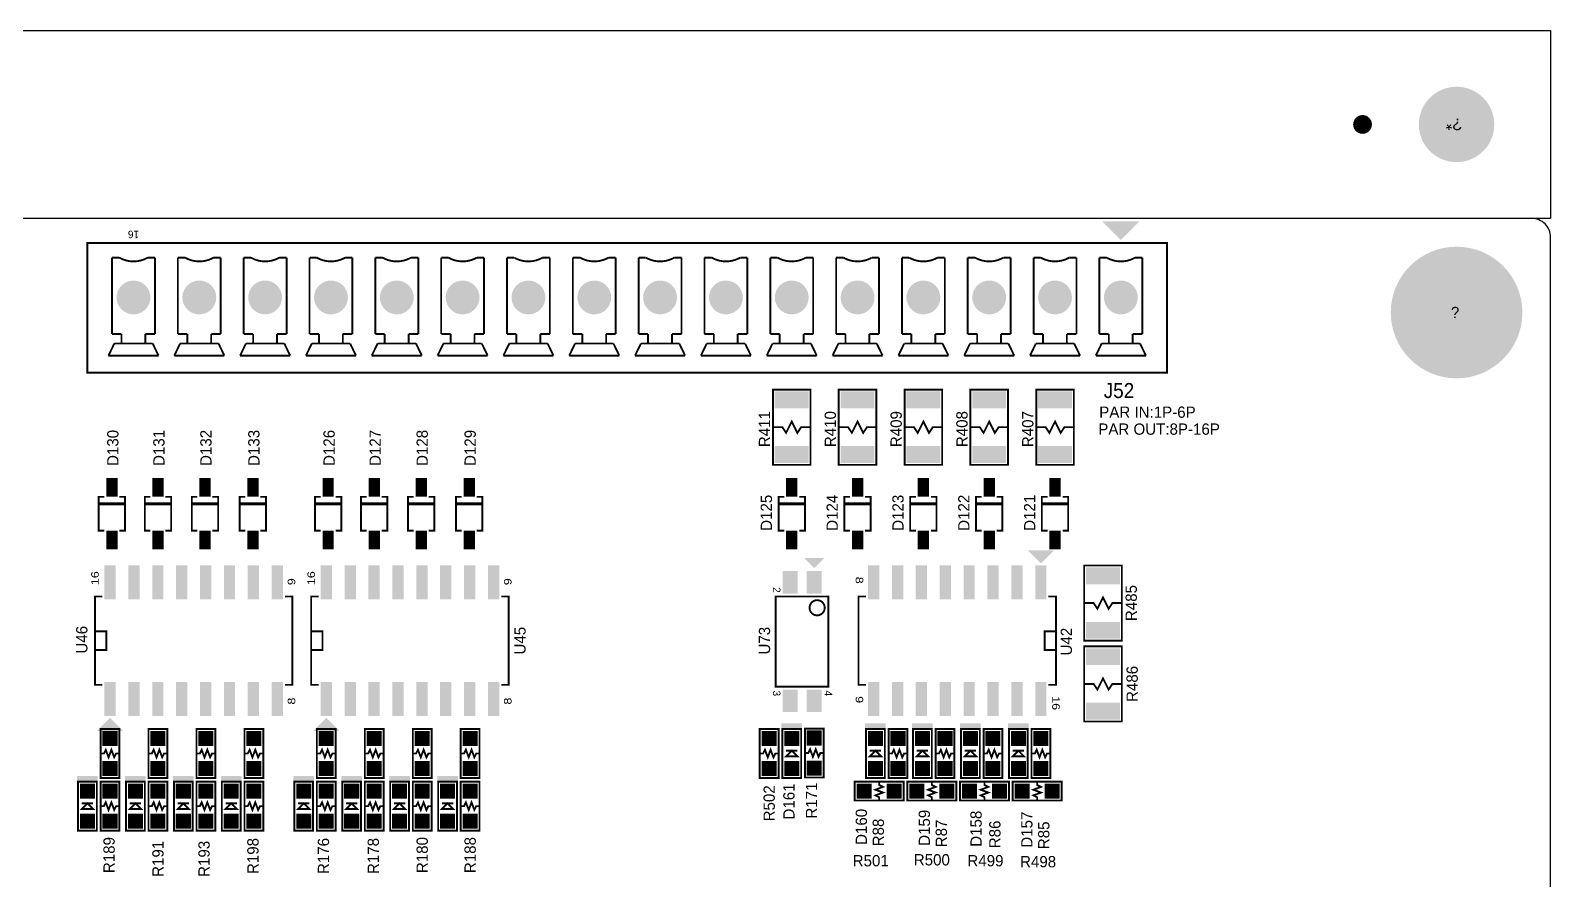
# Model space of a CAD drawing. Extents: x -12 to 180, y -10 to 160.
# Drawn here: x 99.2 to 180, y 114.8 to 160 of the extents above; entities that cross this region are included whole.
import ezdxf
from ezdxf.enums import TextEntityAlignment as Align

# ---------------------------------------------------------------- set-up
doc = ezdxf.new("R2010")
doc.units = 0
for name, color, linetype in [('BG_OUTLINE', 7, 'CONTINUOUS'), ('BG_SILKSCREEN_TOP', 40, 'CONTINUOUS'), ('PG_SILKSCREEN_TOP', 40, 'CONTINUOUS'), ('PIN_TOP', 5, 'CONTINUOUS'), ('RD_SILKSCREEN_TOP', 40, 'CONTINUOUS')]:
    doc.layers.add(name, color=color, linetype=linetype)

msp = doc.modelspace()

# ---------------------------------------------------------------- hatches: boundary and pattern name
at = {"layer": 'PG_SILKSCREEN_TOP'}
for points in [[(157.15, 148.85), (158.15, 149.85), (156.15, 149.85)], [(140.85, 131.4), (141.25, 131.8), (141.4, 131.95), (140.3, 131.95), (140.45, 131.8)], [(152.9, 131.65), (153.4, 132.15), (153.5, 132.25), (153.6, 132.35), (152.2, 132.35), (152.3, 132.25), (152.4, 132.15)], [(103.4, 123.45), (102.9, 122.95), (102.8, 122.85), (102.7, 122.75), (104.1, 122.75), (104, 122.85), (103.9, 122.95)], [(114.9, 123.45), (114.4, 122.95), (114.3, 122.85), (114.2, 122.75), (115.6, 122.75), (115.5, 122.85), (115.4, 122.95)], [(139.1, 122.85), (139.1, 123.15), (140.2, 123.15), (140.2, 122.85), (140.2, 122.8), (139.1, 122.8)], [(143.55, 122.85), (143.55, 123.15), (144.65, 123.15), (144.65, 122.85), (144.65, 122.8), (143.55, 122.8)], [(146.05, 122.85), (146.05, 123.15), (147.15, 123.15), (147.15, 122.85), (147.15, 122.8), (146.05, 122.8)], [(148.6, 122.85), (148.6, 123.15), (149.7, 123.15), (149.7, 122.85), (149.7, 122.8), (148.6, 122.8)], [(151.15, 122.85), (151.15, 123.15), (152.25, 123.15), (152.25, 122.85), (152.25, 122.8), (151.15, 122.8)], [(101.65, 120.05), (101.65, 120.35), (102.75, 120.35), (102.75, 120.05), (102.75, 120), (101.65, 120)], [(104.2, 120.05), (104.2, 120.35), (105.3, 120.35), (105.3, 120.05), (105.3, 120), (104.2, 120)], [(106.75, 120.05), (106.75, 120.35), (107.85, 120.35), (107.85, 120.05), (107.85, 120), (106.75, 120)], [(109.3, 120.05), (109.3, 120.35), (110.4, 120.35), (110.4, 120.05), (110.4, 120), (109.3, 120)], [(113.15, 120.05), (113.15, 120.35), (114.25, 120.35), (114.25, 120.05), (114.25, 120), (113.15, 120)], [(115.7, 120.05), (115.7, 120.35), (116.8, 120.35), (116.8, 120.05), (116.8, 120), (115.7, 120)], [(118.25, 120.05), (118.25, 120.35), (119.35, 120.35), (119.35, 120.05), (119.35, 120), (118.25, 120)], [(120.8, 120.05), (120.8, 120.35), (121.9, 120.35), (121.9, 120.05), (121.9, 120), (120.8, 120)]]:
    msp.add_hatch(color=256, dxfattribs=at).paths.add_polyline_path(points, flags=0)
at = {"layer": 'PIN_TOP'}
for points in [[(177.005, 155, 1), (172.995, 155, 1)], [(170.5, 155, 1), (169.5, 155, 1)], [(178.5, 145, 1), (171.5, 145, 1)], [(105.55, 145.8, 1), (103.75, 145.8, 1)], [(109.05, 145.8, 1), (107.25, 145.8, 1)], [(112.55, 145.8, 1), (110.75, 145.8, 1)], [(116.05, 145.8, 1), (114.25, 145.8, 1)], [(119.55, 145.8, 1), (117.75, 145.8, 1)], [(123.05, 145.8, 1), (121.25, 145.8, 1)], [(126.55, 145.8, 1), (124.75, 145.8, 1)], [(130.05, 145.8, 1), (128.25, 145.8, 1)], [(133.55, 145.8, 1), (131.75, 145.8, 1)], [(137.05, 145.8, 1), (135.25, 145.8, 1)], [(140.55, 145.8, 1), (138.75, 145.8, 1)], [(144.05, 145.8, 1), (142.25, 145.8, 1)], [(147.55, 145.8, 1), (145.75, 145.8, 1)], [(151.05, 145.8, 1), (149.25, 145.8, 1)], [(154.55, 145.8, 1), (152.75, 145.8, 1)], [(158.05, 145.8, 1), (156.25, 145.8, 1)], [(138.75, 140.8), (140.55, 140.8), (140.55, 139.9), (138.75, 139.9)], [(142.25, 140.8), (144.05, 140.8), (144.05, 139.9), (142.25, 139.9)], [(145.75, 140.8), (147.55, 140.8), (147.55, 139.9), (145.75, 139.9)], [(149.25, 140.8), (151.05, 140.8), (151.05, 139.9), (149.25, 139.9)], [(152.75, 140.8), (154.55, 140.8), (154.55, 139.9), (152.75, 139.9)], [(138.75, 137.9), (140.55, 137.9), (140.55, 137), (138.75, 137)], [(142.25, 137.9), (144.05, 137.9), (144.05, 137), (142.25, 137)], [(145.75, 137.9), (147.55, 137.9), (147.55, 137), (145.75, 137)], [(149.25, 137.9), (151.05, 137.9), (151.05, 137), (149.25, 137)], [(152.75, 137.9), (154.55, 137.9), (154.55, 137), (152.75, 137)], [(103.2, 136.2), (103.8, 136.2), (103.8, 135.2), (103.2, 135.2)], [(105.65, 136.2), (106.25, 136.2), (106.25, 135.2), (105.65, 135.2)], [(108.15, 136.2), (108.75, 136.2), (108.75, 135.2), (108.15, 135.2)], [(110.7, 136.2), (111.3, 136.2), (111.3, 135.2), (110.7, 135.2)], [(114.7, 136.2), (115.3, 136.2), (115.3, 135.2), (114.7, 135.2)], [(117.15, 136.2), (117.75, 136.2), (117.75, 135.2), (117.15, 135.2)], [(119.65, 136.2), (120.25, 136.2), (120.25, 135.2), (119.65, 135.2)], [(122.2, 136.2), (122.8, 136.2), (122.8, 135.2), (122.2, 135.2)], [(139.35, 136.2), (139.95, 136.2), (139.95, 135.2), (139.35, 135.2)], [(142.85, 136.2), (143.45, 136.2), (143.45, 135.2), (142.85, 135.2)], [(146.35, 136.2), (146.95, 136.2), (146.95, 135.2), (146.35, 135.2)], [(149.85, 136.2), (150.45, 136.2), (150.45, 135.2), (149.85, 135.2)], [(153.35, 136.2), (153.95, 136.2), (153.95, 135.2), (153.35, 135.2)], [(103.2, 133.4), (103.8, 133.4), (103.8, 132.4), (103.2, 132.4)], [(105.65, 133.4), (106.25, 133.4), (106.25, 132.4), (105.65, 132.4)], [(108.15, 133.4), (108.75, 133.4), (108.75, 132.4), (108.15, 132.4)], [(110.7, 133.4), (111.3, 133.4), (111.3, 132.4), (110.7, 132.4)], [(114.7, 133.4), (115.3, 133.4), (115.3, 132.4), (114.7, 132.4)], [(117.15, 133.4), (117.75, 133.4), (117.75, 132.4), (117.15, 132.4)], [(119.65, 133.4), (120.25, 133.4), (120.25, 132.4), (119.65, 132.4)], [(122.2, 133.4), (122.8, 133.4), (122.8, 132.4), (122.2, 132.4)], [(139.35, 133.4), (139.95, 133.4), (139.95, 132.4), (139.35, 132.4)], [(142.85, 133.4), (143.45, 133.4), (143.45, 132.4), (142.85, 132.4)], [(146.35, 133.4), (146.95, 133.4), (146.95, 132.4), (146.35, 132.4)], [(149.85, 133.4), (150.45, 133.4), (150.45, 132.4), (149.85, 132.4)], [(153.35, 133.4), (153.95, 133.4), (153.95, 132.4), (153.35, 132.4)], [(103.105, 131.55), (103.705, 131.55), (103.705, 129.75), (103.105, 129.75)], [(104.375, 131.55), (104.975, 131.55), (104.975, 129.75), (104.375, 129.75)], [(105.645, 131.55), (106.245, 131.55), (106.245, 129.75), (105.645, 129.75)], [(106.915, 131.55), (107.515, 131.55), (107.515, 129.75), (106.915, 129.75)], [(108.185, 131.55), (108.785, 131.55), (108.785, 129.75), (108.185, 129.75)], [(109.455, 131.55), (110.055, 131.55), (110.055, 129.75), (109.455, 129.75)], [(110.725, 131.55), (111.325, 131.55), (111.325, 129.75), (110.725, 129.75)], [(111.995, 131.55), (112.595, 131.55), (112.595, 129.75), (111.995, 129.75)], [(114.605, 131.55), (115.205, 131.55), (115.205, 129.75), (114.605, 129.75)], [(115.875, 131.55), (116.475, 131.55), (116.475, 129.75), (115.875, 129.75)], [(117.145, 131.55), (117.745, 131.55), (117.745, 129.75), (117.145, 129.75)], [(118.415, 131.55), (119.015, 131.55), (119.015, 129.75), (118.415, 129.75)], [(119.685, 131.55), (120.285, 131.55), (120.285, 129.75), (119.685, 129.75)], [(120.955, 131.55), (121.555, 131.55), (121.555, 129.75), (120.955, 129.75)], [(122.225, 131.55), (122.825, 131.55), (122.825, 129.75), (122.225, 129.75)], [(123.495, 131.55), (124.095, 131.55), (124.095, 129.75), (123.495, 129.75)], [(139.165, 131.25), (139.965, 131.25), (139.965, 130.05), (139.165, 130.05)], [(140.435, 131.25), (141.235, 131.25), (141.235, 130.05), (140.435, 130.05)], [(143.705, 131.55), (144.305, 131.55), (144.305, 129.75), (143.705, 129.75)], [(144.975, 131.55), (145.575, 131.55), (145.575, 129.75), (144.975, 129.75)], [(146.245, 131.55), (146.845, 131.55), (146.845, 129.75), (146.245, 129.75)], [(147.515, 131.55), (148.115, 131.55), (148.115, 129.75), (147.515, 129.75)], [(148.785, 131.55), (149.385, 131.55), (149.385, 129.75), (148.785, 129.75)], [(150.055, 131.55), (150.655, 131.55), (150.655, 129.75), (150.055, 129.75)], [(151.325, 131.55), (151.925, 131.55), (151.925, 129.75), (151.325, 129.75)], [(152.595, 131.55), (153.195, 131.55), (153.195, 129.75), (152.595, 129.75)], [(155.3, 131.45), (157.1, 131.45), (157.1, 130.55), (155.3, 130.55)], [(155.3, 128.55), (157.1, 128.55), (157.1, 127.65), (155.3, 127.65)], [(155.3, 127.15), (157.1, 127.15), (157.1, 126.25), (155.3, 126.25)], [(103.105, 125.35), (103.705, 125.35), (103.705, 123.55), (103.105, 123.55)], [(104.375, 125.35), (104.975, 125.35), (104.975, 123.55), (104.375, 123.55)], [(105.645, 125.35), (106.245, 125.35), (106.245, 123.55), (105.645, 123.55)], [(106.915, 125.35), (107.515, 125.35), (107.515, 123.55), (106.915, 123.55)], [(108.185, 125.35), (108.785, 125.35), (108.785, 123.55), (108.185, 123.55)], [(109.455, 125.35), (110.055, 125.35), (110.055, 123.55), (109.455, 123.55)], [(110.725, 125.35), (111.325, 125.35), (111.325, 123.55), (110.725, 123.55)], [(111.995, 125.35), (112.595, 125.35), (112.595, 123.55), (111.995, 123.55)], [(114.605, 125.35), (115.205, 125.35), (115.205, 123.55), (114.605, 123.55)], [(115.875, 125.35), (116.475, 125.35), (116.475, 123.55), (115.875, 123.55)], [(117.145, 125.35), (117.745, 125.35), (117.745, 123.55), (117.145, 123.55)], [(118.415, 125.35), (119.015, 125.35), (119.015, 123.55), (118.415, 123.55)], [(119.685, 125.35), (120.285, 125.35), (120.285, 123.55), (119.685, 123.55)], [(120.955, 125.35), (121.555, 125.35), (121.555, 123.55), (120.955, 123.55)], [(122.225, 125.35), (122.825, 125.35), (122.825, 123.55), (122.225, 123.55)], [(123.495, 125.35), (124.095, 125.35), (124.095, 123.55), (123.495, 123.55)], [(143.705, 125.35), (144.305, 125.35), (144.305, 123.55), (143.705, 123.55)], [(144.975, 125.35), (145.575, 125.35), (145.575, 123.55), (144.975, 123.55)], [(146.245, 125.35), (146.845, 125.35), (146.845, 123.55), (146.245, 123.55)], [(147.515, 125.35), (148.115, 125.35), (148.115, 123.55), (147.515, 123.55)], [(148.785, 125.35), (149.385, 125.35), (149.385, 123.55), (148.785, 123.55)], [(150.055, 125.35), (150.655, 125.35), (150.655, 123.55), (150.055, 123.55)], [(151.325, 125.35), (151.925, 125.35), (151.925, 123.55), (151.325, 123.55)], [(152.595, 125.35), (153.195, 125.35), (153.195, 123.55), (152.595, 123.55)], [(139.165, 124.95), (139.965, 124.95), (139.965, 123.75), (139.165, 123.75)], [(140.435, 124.95), (141.235, 124.95), (141.235, 123.75), (140.435, 123.75)], [(155.3, 124.25), (157.1, 124.25), (157.1, 123.35), (155.3, 123.35)], [(103, 122.75), (103.8, 122.75), (103.8, 121.95), (103, 121.95)], [(105.55, 122.75), (106.35, 122.75), (106.35, 121.95), (105.55, 121.95)], [(108.1, 122.75), (108.9, 122.75), (108.9, 121.95), (108.1, 121.95)], [(110.65, 122.75), (111.45, 122.75), (111.45, 121.95), (110.65, 121.95)], [(114.5, 122.75), (115.3, 122.75), (115.3, 121.95), (114.5, 121.95)], [(117.05, 122.75), (117.85, 122.75), (117.85, 121.95), (117.05, 121.95)], [(119.6, 122.75), (120.4, 122.75), (120.4, 121.95), (119.6, 121.95)], [(122.15, 122.75), (122.95, 122.75), (122.95, 121.95), (122.15, 121.95)], [(138.05, 122.75), (138.85, 122.75), (138.85, 121.95), (138.05, 121.95)], [(139.25, 122.75), (140.05, 122.75), (140.05, 121.95), (139.25, 121.95)], [(140.45, 122.775), (141.25, 122.775), (141.25, 121.975), (140.45, 121.975)], [(143.7, 122.75), (144.5, 122.75), (144.5, 121.95), (143.7, 121.95)], [(144.9, 122.75), (145.7, 122.75), (145.7, 121.95), (144.9, 121.95)], [(146.2, 122.75), (147, 122.75), (147, 121.95), (146.2, 121.95)], [(147.4, 122.75), (148.2, 122.75), (148.2, 121.95), (147.4, 121.95)], [(148.75, 122.75), (149.55, 122.75), (149.55, 121.95), (148.75, 121.95)], [(149.95, 122.75), (150.75, 122.75), (150.75, 121.95), (149.95, 121.95)], [(151.3, 122.75), (152.1, 122.75), (152.1, 121.95), (151.3, 121.95)], [(152.5, 122.75), (153.3, 122.75), (153.3, 121.95), (152.5, 121.95)], [(103, 121.15), (103.8, 121.15), (103.8, 120.35), (103, 120.35)], [(105.55, 121.15), (106.35, 121.15), (106.35, 120.35), (105.55, 120.35)], [(108.1, 121.15), (108.9, 121.15), (108.9, 120.35), (108.1, 120.35)], [(110.65, 121.15), (111.45, 121.15), (111.45, 120.35), (110.65, 120.35)], [(114.5, 121.15), (115.3, 121.15), (115.3, 120.35), (114.5, 120.35)], [(117.05, 121.15), (117.85, 121.15), (117.85, 120.35), (117.05, 120.35)], [(119.6, 121.15), (120.4, 121.15), (120.4, 120.35), (119.6, 120.35)], [(122.15, 121.15), (122.95, 121.15), (122.95, 120.35), (122.15, 120.35)], [(138.05, 121.15), (138.85, 121.15), (138.85, 120.35), (138.05, 120.35)], [(139.25, 121.15), (140.05, 121.15), (140.05, 120.35), (139.25, 120.35)], [(140.45, 121.175), (141.25, 121.175), (141.25, 120.375), (140.45, 120.375)], [(143.7, 121.15), (144.5, 121.15), (144.5, 120.35), (143.7, 120.35)], [(144.9, 121.15), (145.7, 121.15), (145.7, 120.35), (144.9, 120.35)], [(146.2, 121.15), (147, 121.15), (147, 120.35), (146.2, 120.35)], [(147.4, 121.15), (148.2, 121.15), (148.2, 120.35), (147.4, 120.35)], [(148.75, 121.15), (149.55, 121.15), (149.55, 120.35), (148.75, 120.35)], [(149.95, 121.15), (150.75, 121.15), (150.75, 120.35), (149.95, 120.35)], [(151.3, 121.15), (152.1, 121.15), (152.1, 120.35), (151.3, 120.35)], [(152.5, 121.15), (153.3, 121.15), (153.3, 120.35), (152.5, 120.35)], [(101.8, 119.95), (102.6, 119.95), (102.6, 119.15), (101.8, 119.15)], [(103, 119.95), (103.8, 119.95), (103.8, 119.15), (103, 119.15)], [(104.35, 119.95), (105.15, 119.95), (105.15, 119.15), (104.35, 119.15)], [(105.55, 119.95), (106.35, 119.95), (106.35, 119.15), (105.55, 119.15)], [(106.9, 119.95), (107.7, 119.95), (107.7, 119.15), (106.9, 119.15)], [(108.1, 119.95), (108.9, 119.95), (108.9, 119.15), (108.1, 119.15)], [(109.45, 119.95), (110.25, 119.95), (110.25, 119.15), (109.45, 119.15)], [(110.65, 119.95), (111.45, 119.95), (111.45, 119.15), (110.65, 119.15)], [(113.3, 119.95), (114.1, 119.95), (114.1, 119.15), (113.3, 119.15)], [(114.5, 119.95), (115.3, 119.95), (115.3, 119.15), (114.5, 119.15)], [(115.85, 119.95), (116.65, 119.95), (116.65, 119.15), (115.85, 119.15)], [(117.05, 119.95), (117.85, 119.95), (117.85, 119.15), (117.05, 119.15)], [(118.4, 119.95), (119.2, 119.95), (119.2, 119.15), (118.4, 119.15)], [(119.6, 119.95), (120.4, 119.95), (120.4, 119.15), (119.6, 119.15)], [(120.95, 119.95), (121.75, 119.95), (121.75, 119.15), (120.95, 119.15)], [(122.15, 119.95), (122.95, 119.95), (122.95, 119.15), (122.15, 119.15)], [(143.1, 119.95), (143.9, 119.95), (143.9, 119.15), (143.1, 119.15)], [(144.7, 119.95), (145.5, 119.95), (145.5, 119.15), (144.7, 119.15)], [(145.9, 119.95), (146.7, 119.95), (146.7, 119.15), (145.9, 119.15)], [(147.5, 119.95), (148.3, 119.95), (148.3, 119.15), (147.5, 119.15)], [(148.7, 119.95), (149.5, 119.95), (149.5, 119.15), (148.7, 119.15)], [(150.3, 119.95), (151.1, 119.95), (151.1, 119.15), (150.3, 119.15)], [(151.5, 119.95), (152.3, 119.95), (152.3, 119.15), (151.5, 119.15)], [(153.1, 119.95), (153.9, 119.95), (153.9, 119.15), (153.1, 119.15)], [(101.8, 118.35), (102.6, 118.35), (102.6, 117.55), (101.8, 117.55)], [(103, 118.35), (103.8, 118.35), (103.8, 117.55), (103, 117.55)], [(104.35, 118.35), (105.15, 118.35), (105.15, 117.55), (104.35, 117.55)], [(105.55, 118.35), (106.35, 118.35), (106.35, 117.55), (105.55, 117.55)], [(106.9, 118.35), (107.7, 118.35), (107.7, 117.55), (106.9, 117.55)], [(108.1, 118.35), (108.9, 118.35), (108.9, 117.55), (108.1, 117.55)], [(109.45, 118.35), (110.25, 118.35), (110.25, 117.55), (109.45, 117.55)], [(110.65, 118.35), (111.45, 118.35), (111.45, 117.55), (110.65, 117.55)], [(113.3, 118.35), (114.1, 118.35), (114.1, 117.55), (113.3, 117.55)], [(114.5, 118.35), (115.3, 118.35), (115.3, 117.55), (114.5, 117.55)], [(115.85, 118.35), (116.65, 118.35), (116.65, 117.55), (115.85, 117.55)], [(117.05, 118.35), (117.85, 118.35), (117.85, 117.55), (117.05, 117.55)], [(118.4, 118.35), (119.2, 118.35), (119.2, 117.55), (118.4, 117.55)], [(119.6, 118.35), (120.4, 118.35), (120.4, 117.55), (119.6, 117.55)], [(120.95, 118.35), (121.75, 118.35), (121.75, 117.55), (120.95, 117.55)], [(122.15, 118.35), (122.95, 118.35), (122.95, 117.55), (122.15, 117.55)]]:
    msp.add_hatch(color=256, dxfattribs=at).paths.add_polyline_path(points, flags=0)

# ---------------------------------------------------------------- linework, layer by layer
at = {"layer": 'BG_OUTLINE'}
msp.add_lwpolyline([(0, 150), (0, 160), (180, 160), (180, 150), (0, 150)], dxfattribs=at)
msp.add_lwpolyline([(180, 15), (180, 149, 0.414214), (179, 150), (1, 150, 0.414214), (0, 149), (0, 1, 0.414214), (1, 0), (179, 0, 0.414214), (180, 1), (180, 149)], format="xyb", dxfattribs=at)
at = {"layer": 'PG_SILKSCREEN_TOP', "const_width": 0.1}
for points in [[(159.6, 148.7), (102.2, 148.7), (102.2, 141.8), (159.6, 141.8), (159.6, 148.7)], [(103.51, 143.86), (103.51, 147.92)], [(103.51, 147.92), (103.89, 147.92)], [(105.41, 147.92), (105.79, 147.92)], [(105.79, 147.92), (105.79, 143.86)], [(107.01, 143.86), (107.01, 147.92)], [(107.01, 147.92), (107.39, 147.92)], [(108.91, 147.92), (109.29, 147.92)], [(109.29, 147.92), (109.29, 143.86)], [(110.51, 143.86), (110.51, 147.92)], [(110.51, 147.92), (110.89, 147.92)], [(112.41, 147.92), (112.79, 147.92)], [(112.79, 147.92), (112.79, 143.86)], [(114.01, 143.86), (114.01, 147.92)], [(114.01, 147.92), (114.39, 147.92)], [(115.91, 147.92), (116.29, 147.92)], [(116.29, 147.92), (116.29, 143.86)], [(117.51, 143.86), (117.51, 147.92)], [(117.51, 147.92), (117.89, 147.92)], [(119.41, 147.92), (119.79, 147.92)], [(119.79, 147.92), (119.79, 143.86)], [(121.01, 143.86), (121.01, 147.92)], [(121.01, 147.92), (121.39, 147.92)], [(122.91, 147.92), (123.29, 147.92)], [(123.29, 147.92), (123.29, 143.86)], [(124.51, 143.86), (124.51, 147.92)], [(124.51, 147.92), (124.89, 147.92)], [(126.41, 147.92), (126.79, 147.92)], [(126.79, 147.92), (126.79, 143.86)], [(128.01, 143.86), (128.01, 147.92)], [(128.01, 147.92), (128.39, 147.92)], [(129.91, 147.92), (130.29, 147.92)], [(130.29, 147.92), (130.29, 143.86)], [(131.51, 143.86), (131.51, 147.92)], [(131.51, 147.92), (131.89, 147.92)], [(133.41, 147.92), (133.79, 147.92)], [(133.79, 147.92), (133.79, 143.86)], [(135.01, 143.86), (135.01, 147.92)], [(135.01, 147.92), (135.39, 147.92)], [(136.91, 147.92), (137.29, 147.92)], [(137.29, 147.92), (137.29, 143.86)], [(138.51, 143.86), (138.51, 147.92)], [(138.51, 147.92), (138.89, 147.92)], [(140.41, 147.92), (140.79, 147.92)], [(140.79, 147.92), (140.79, 143.86)], [(142.01, 143.86), (142.01, 147.92)], [(142.01, 147.92), (142.39, 147.92)], [(143.91, 147.92), (144.29, 147.92)], [(144.29, 147.92), (144.29, 143.86)], [(145.51, 143.86), (145.51, 147.92)], [(145.51, 147.92), (145.89, 147.92)], [(147.41, 147.92), (147.79, 147.92)], [(147.79, 147.92), (147.79, 143.86)], [(149.01, 143.86), (149.01, 147.92)], [(149.01, 147.92), (149.39, 147.92)], [(150.91, 147.92), (151.29, 147.92)], [(151.29, 147.92), (151.29, 143.86)], [(152.51, 143.86), (152.51, 147.92)], [(152.51, 147.92), (152.89, 147.92)], [(154.41, 147.92), (154.79, 147.92)], [(154.79, 147.92), (154.79, 143.86)], [(156.01, 147.92), (156.39, 147.92)], [(156.01, 143.86), (156.01, 147.92)], [(157.91, 147.92), (158.29, 147.92)], [(158.29, 147.92), (158.29, 143.86)], [(104.01, 143.86), (103.51, 143.86)], [(104.01, 143.35), (104.01, 143.86)], [(105.28, 143.86), (105.28, 143.35)], [(105.79, 143.86), (105.28, 143.86)], [(107.51, 143.86), (107.01, 143.86)], [(107.51, 143.35), (107.51, 143.86)], [(108.78, 143.86), (108.78, 143.35)], [(109.29, 143.86), (108.78, 143.86)], [(111.01, 143.86), (110.51, 143.86)], [(111.01, 143.35), (111.01, 143.86)], [(112.28, 143.86), (112.28, 143.35)], [(112.79, 143.86), (112.28, 143.86)], [(114.51, 143.86), (114.01, 143.86)], [(114.51, 143.35), (114.51, 143.86)], [(115.78, 143.86), (115.78, 143.35)], [(116.29, 143.86), (115.78, 143.86)], [(118.01, 143.86), (117.51, 143.86)], [(118.01, 143.35), (118.01, 143.86)], [(119.28, 143.86), (119.28, 143.35)], [(119.79, 143.86), (119.28, 143.86)], [(121.51, 143.86), (121.01, 143.86)], [(121.51, 143.35), (121.51, 143.86)], [(122.78, 143.86), (122.78, 143.35)], [(123.29, 143.86), (122.78, 143.86)], [(125.01, 143.86), (124.51, 143.86)], [(125.01, 143.35), (125.01, 143.86)], [(126.28, 143.86), (126.28, 143.35)], [(126.79, 143.86), (126.28, 143.86)], [(128.51, 143.86), (128.01, 143.86)], [(128.51, 143.35), (128.51, 143.86)], [(129.78, 143.86), (129.78, 143.35)], [(130.29, 143.86), (129.78, 143.86)], [(132.01, 143.86), (131.51, 143.86)], [(132.01, 143.35), (132.01, 143.86)], [(133.28, 143.86), (133.28, 143.35)], [(133.79, 143.86), (133.28, 143.86)], [(135.51, 143.86), (135.01, 143.86)], [(135.51, 143.35), (135.51, 143.86)], [(136.78, 143.86), (136.78, 143.35)], [(137.29, 143.86), (136.78, 143.86)], [(139.01, 143.86), (138.51, 143.86)], [(139.01, 143.35), (139.01, 143.86)], [(140.28, 143.86), (140.28, 143.35)], [(140.79, 143.86), (140.28, 143.86)], [(142.51, 143.86), (142.01, 143.86)], [(142.51, 143.35), (142.51, 143.86)], [(143.78, 143.86), (143.78, 143.35)], [(144.29, 143.86), (143.78, 143.86)], [(146.01, 143.86), (145.51, 143.86)], [(146.01, 143.35), (146.01, 143.86)], [(147.28, 143.86), (147.28, 143.35)], [(147.79, 143.86), (147.28, 143.86)], [(149.51, 143.86), (149.01, 143.86)], [(149.51, 143.35), (149.51, 143.86)], [(150.78, 143.86), (150.78, 143.35)], [(151.29, 143.86), (150.78, 143.86)], [(153.01, 143.86), (152.51, 143.86)], [(153.01, 143.35), (153.01, 143.86)], [(154.28, 143.86), (154.28, 143.35)], [(154.79, 143.86), (154.28, 143.86)], [(156.51, 143.86), (156.01, 143.86)], [(156.51, 143.35), (156.51, 143.86)], [(158.29, 143.86), (157.78, 143.86)], [(157.78, 143.86), (157.78, 143.35)], [(103.32, 142.71), (103.63, 143.35)], [(103.63, 143.35), (104.01, 143.35)], [(104.01, 143.35), (105.28, 143.35)], [(105.28, 143.35), (105.67, 143.35)], [(105.67, 143.35), (105.98, 142.71)], [(106.82, 142.71), (107.13, 143.35)], [(107.13, 143.35), (107.51, 143.35)], [(107.51, 143.35), (108.78, 143.35)], [(108.78, 143.35), (109.17, 143.35)], [(109.17, 143.35), (109.48, 142.71)], [(110.32, 142.71), (110.63, 143.35)], [(110.63, 143.35), (111.01, 143.35)], [(111.01, 143.35), (112.28, 143.35)], [(112.28, 143.35), (112.67, 143.35)], [(112.67, 143.35), (112.98, 142.71)], [(113.82, 142.71), (114.13, 143.35)], [(114.13, 143.35), (114.51, 143.35)], [(114.51, 143.35), (115.78, 143.35)], [(115.78, 143.35), (116.17, 143.35)], [(116.17, 143.35), (116.48, 142.71)], [(117.32, 142.71), (117.63, 143.35)], [(117.63, 143.35), (118.01, 143.35)], [(118.01, 143.35), (119.28, 143.35)], [(119.28, 143.35), (119.67, 143.35)], [(119.67, 143.35), (119.98, 142.71)], [(120.82, 142.71), (121.13, 143.35)], [(121.13, 143.35), (121.51, 143.35)], [(121.51, 143.35), (122.78, 143.35)], [(122.78, 143.35), (123.17, 143.35)], [(123.17, 143.35), (123.48, 142.71)], [(124.32, 142.71), (124.63, 143.35)], [(124.63, 143.35), (125.01, 143.35)], [(125.01, 143.35), (126.28, 143.35)], [(126.28, 143.35), (126.67, 143.35)], [(126.67, 143.35), (126.98, 142.71)], [(127.82, 142.71), (128.13, 143.35)], [(128.13, 143.35), (128.51, 143.35)], [(128.51, 143.35), (129.78, 143.35)], [(129.78, 143.35), (130.17, 143.35)], [(130.17, 143.35), (130.48, 142.71)], [(131.32, 142.71), (131.63, 143.35)], [(131.63, 143.35), (132.01, 143.35)], [(132.01, 143.35), (133.28, 143.35)], [(133.28, 143.35), (133.67, 143.35)], [(133.67, 143.35), (133.98, 142.71)], [(134.82, 142.71), (135.13, 143.35)], [(135.13, 143.35), (135.51, 143.35)], [(135.51, 143.35), (136.78, 143.35)], [(136.78, 143.35), (137.17, 143.35)], [(137.17, 143.35), (137.48, 142.71)], [(138.32, 142.71), (138.63, 143.35)], [(138.63, 143.35), (139.01, 143.35)], [(139.01, 143.35), (140.28, 143.35)], [(140.28, 143.35), (140.67, 143.35)], [(140.67, 143.35), (140.98, 142.71)], [(141.82, 142.71), (142.13, 143.35)], [(142.13, 143.35), (142.51, 143.35)], [(142.51, 143.35), (143.78, 143.35)], [(143.78, 143.35), (144.17, 143.35)], [(144.17, 143.35), (144.48, 142.71)], [(145.32, 142.71), (145.63, 143.35)], [(145.63, 143.35), (146.01, 143.35)], [(146.01, 143.35), (147.28, 143.35)], [(147.28, 143.35), (147.67, 143.35)], [(147.67, 143.35), (147.98, 142.71)], [(148.82, 142.71), (149.13, 143.35)], [(149.13, 143.35), (149.51, 143.35)], [(149.51, 143.35), (150.78, 143.35)], [(150.78, 143.35), (151.17, 143.35)], [(151.17, 143.35), (151.48, 142.71)], [(152.32, 142.71), (152.63, 143.35)], [(152.63, 143.35), (153.01, 143.35)], [(153.01, 143.35), (154.28, 143.35)], [(154.28, 143.35), (154.67, 143.35)], [(154.67, 143.35), (154.98, 142.71)], [(155.82, 142.71), (156.13, 143.35)], [(156.13, 143.35), (156.51, 143.35)], [(156.51, 143.35), (157.78, 143.35)], [(157.78, 143.35), (158.17, 143.35)], [(158.17, 143.35), (158.48, 142.71)], [(105.98, 142.71), (103.32, 142.71)], [(109.48, 142.71), (106.82, 142.71)], [(112.98, 142.71), (110.32, 142.71)], [(116.48, 142.71), (113.82, 142.71)], [(119.98, 142.71), (117.32, 142.71)], [(123.48, 142.71), (120.82, 142.71)], [(126.98, 142.71), (124.32, 142.71)], [(130.48, 142.71), (127.82, 142.71)], [(133.98, 142.71), (131.32, 142.71)], [(137.48, 142.71), (134.82, 142.71)], [(140.98, 142.71), (138.32, 142.71)], [(144.48, 142.71), (141.82, 142.71)], [(147.98, 142.71), (145.32, 142.71)], [(151.48, 142.71), (148.82, 142.71)], [(154.98, 142.71), (152.32, 142.71)], [(158.48, 142.71), (155.82, 142.71)], [(138.65, 136.9), (140.65, 136.9), (140.65, 140.9), (138.65, 140.9), (138.65, 136.9)], [(142.15, 136.9), (144.15, 136.9), (144.15, 140.9), (142.15, 140.9), (142.15, 136.9)], [(145.65, 136.9), (147.65, 136.9), (147.65, 140.9), (145.65, 140.9), (145.65, 136.9)], [(149.15, 136.9), (151.15, 136.9), (151.15, 140.9), (149.15, 140.9), (149.15, 136.9)], [(152.65, 136.9), (154.65, 136.9), (154.65, 140.9), (152.65, 140.9), (152.65, 136.9)], [(140.65, 138.9), (140.15, 138.9), (139.95, 138.6), (139.65, 139.2), (139.35, 138.6), (139.15, 138.9), (138.65, 138.9)], [(144.15, 138.9), (143.65, 138.9), (143.45, 138.6), (143.15, 139.2), (142.85, 138.6), (142.65, 138.9), (142.15, 138.9)], [(147.65, 138.9), (147.15, 138.9), (146.95, 138.6), (146.65, 139.2), (146.35, 138.6), (146.15, 138.9), (145.65, 138.9)], [(151.15, 138.9), (150.65, 138.9), (150.45, 138.6), (150.15, 139.2), (149.85, 138.6), (149.65, 138.9), (149.15, 138.9)], [(154.65, 138.9), (154.15, 138.9), (153.95, 138.6), (153.65, 139.2), (153.35, 138.6), (153.15, 138.9), (152.65, 138.9)], [(103.1, 135.2), (102.8, 135.2), (102.8, 133.4), (103.1, 133.4)], [(103.9, 133.4), (104.2, 133.4), (104.2, 135.2), (103.9, 135.2)], [(105.55, 135.2), (105.25, 135.2), (105.25, 133.4), (105.55, 133.4)], [(106.35, 133.4), (106.65, 133.4), (106.65, 135.2), (106.35, 135.2)], [(108.05, 135.2), (107.75, 135.2), (107.75, 133.4), (108.05, 133.4)], [(108.85, 133.4), (109.15, 133.4), (109.15, 135.2), (108.85, 135.2)], [(110.6, 135.2), (110.3, 135.2), (110.3, 133.4), (110.6, 133.4)], [(111.4, 133.4), (111.7, 133.4), (111.7, 135.2), (111.4, 135.2)], [(114.6, 135.2), (114.3, 135.2), (114.3, 133.4), (114.6, 133.4)], [(115.4, 133.4), (115.7, 133.4), (115.7, 135.2), (115.4, 135.2)], [(117.05, 135.2), (116.75, 135.2), (116.75, 133.4), (117.05, 133.4)], [(117.85, 133.4), (118.15, 133.4), (118.15, 135.2), (117.85, 135.2)], [(119.55, 135.2), (119.25, 135.2), (119.25, 133.4), (119.55, 133.4)], [(120.35, 133.4), (120.65, 133.4), (120.65, 135.2), (120.35, 135.2)], [(122.1, 135.2), (121.8, 135.2), (121.8, 133.4), (122.1, 133.4)], [(122.9, 133.4), (123.2, 133.4), (123.2, 135.2), (122.9, 135.2)], [(139.25, 135.2), (138.95, 135.2), (138.95, 133.4), (139.25, 133.4)], [(140.05, 133.4), (140.35, 133.4), (140.35, 135.2), (140.05, 135.2)], [(142.75, 135.2), (142.45, 135.2), (142.45, 133.4), (142.75, 133.4)], [(143.55, 133.4), (143.85, 133.4), (143.85, 135.2), (143.55, 135.2)], [(146.25, 135.2), (145.95, 135.2), (145.95, 133.4), (146.25, 133.4)], [(147.05, 133.4), (147.35, 133.4), (147.35, 135.2), (147.05, 135.2)], [(149.75, 135.2), (149.45, 135.2), (149.45, 133.4), (149.75, 133.4)], [(150.55, 133.4), (150.85, 133.4), (150.85, 135.2), (150.55, 135.2)], [(153.25, 135.2), (152.95, 135.2), (152.95, 133.4), (153.25, 133.4)], [(154.05, 133.4), (154.35, 133.4), (154.35, 135.2), (154.05, 135.2)], [(102.8, 134.85), (104.2, 134.85)], [(104.2, 134.8), (102.8, 134.8)], [(105.25, 134.85), (106.65, 134.85)], [(106.65, 134.8), (105.25, 134.8)], [(107.75, 134.85), (109.15, 134.85)], [(109.15, 134.8), (107.75, 134.8)], [(110.3, 134.85), (111.7, 134.85)], [(111.7, 134.8), (110.3, 134.8)], [(114.3, 134.85), (115.7, 134.85)], [(115.7, 134.8), (114.3, 134.8)], [(116.75, 134.85), (118.15, 134.85)], [(118.15, 134.8), (116.75, 134.8)], [(119.25, 134.85), (120.65, 134.85)], [(120.65, 134.8), (119.25, 134.8)], [(121.8, 134.85), (123.2, 134.85)], [(123.2, 134.8), (121.8, 134.8)], [(138.95, 134.85), (140.35, 134.85)], [(140.35, 134.8), (138.95, 134.8)], [(142.45, 134.85), (143.85, 134.85)], [(143.85, 134.8), (142.45, 134.8)], [(145.95, 134.85), (147.35, 134.85)], [(147.35, 134.8), (145.95, 134.8)], [(149.45, 134.85), (150.85, 134.85)], [(150.85, 134.8), (149.45, 134.8)], [(152.95, 134.85), (154.35, 134.85)], [(154.35, 134.8), (152.95, 134.8)], [(155.2, 127.55), (157.2, 127.55), (157.2, 131.55), (155.2, 131.55), (155.2, 127.55)], [(103, 129.9), (102.6, 129.9), (102.6, 125.2), (103, 125.2)], [(112.7, 129.9), (113.1, 129.9), (113.1, 125.2), (112.7, 125.2)], [(114.5, 129.9), (114.1, 129.9), (114.1, 125.2), (114.5, 125.2)], [(124.2, 129.9), (124.6, 129.9), (124.6, 125.2), (124.2, 125.2)], [(141.6, 125.1), (141.6, 129.9), (138.8, 129.9), (138.8, 125.1), (141.6, 125.1)], [(143.6, 125.2), (143.2, 125.2), (143.2, 129.9), (143.6, 129.9)], [(153.3, 125.2), (153.7, 125.2), (153.7, 129.9), (153.3, 129.9)], [(157.2, 129.55), (156.7, 129.55), (156.5, 129.25), (156.2, 129.85), (155.9, 129.25), (155.7, 129.55), (155.2, 129.55)], [(102.6, 128.05), (103.2, 128.05), (103.2, 127.05), (102.6, 127.05)], [(114.1, 128.05), (114.7, 128.05), (114.7, 127.05), (114.1, 127.05)], [(153.7, 127.05), (153.1, 127.05), (153.1, 128.05), (153.7, 128.05)], [(155.2, 123.25), (157.2, 123.25), (157.2, 127.25), (155.2, 127.25), (155.2, 123.25)], [(157.2, 125.25), (156.7, 125.25), (156.5, 124.95), (156.2, 125.55), (155.9, 124.95), (155.7, 125.25), (155.2, 125.25)], [(102.9, 120.25), (103.9, 120.25), (103.9, 122.85), (102.9, 122.85), (102.9, 120.25)], [(105.45, 120.25), (106.45, 120.25), (106.45, 122.85), (105.45, 122.85), (105.45, 120.25)], [(108, 120.25), (109, 120.25), (109, 122.85), (108, 122.85), (108, 120.25)], [(110.55, 120.25), (111.55, 120.25), (111.55, 122.85), (110.55, 122.85), (110.55, 120.25)], [(114.4, 120.25), (115.4, 120.25), (115.4, 122.85), (114.4, 122.85), (114.4, 120.25)], [(116.95, 120.25), (117.95, 120.25), (117.95, 122.85), (116.95, 122.85), (116.95, 120.25)], [(119.5, 120.25), (120.5, 120.25), (120.5, 122.85), (119.5, 122.85), (119.5, 120.25)], [(122.05, 120.25), (123.05, 120.25), (123.05, 122.85), (122.05, 122.85), (122.05, 120.25)], [(138.95, 122.85), (137.95, 122.85), (137.95, 120.25), (138.95, 120.25), (138.95, 122.85)], [(139.15, 120.25), (140.15, 120.25), (140.15, 122.85), (139.15, 122.85), (139.15, 120.25)], [(141.35, 122.875), (140.35, 122.875), (140.35, 120.275), (141.35, 120.275), (141.35, 122.875)], [(143.6, 120.25), (144.6, 120.25), (144.6, 122.85), (143.6, 122.85), (143.6, 120.25)], [(145.8, 122.85), (144.8, 122.85), (144.8, 120.25), (145.8, 120.25), (145.8, 122.85)], [(146.1, 120.25), (147.1, 120.25), (147.1, 122.85), (146.1, 122.85), (146.1, 120.25)], [(148.3, 122.85), (147.3, 122.85), (147.3, 120.25), (148.3, 120.25), (148.3, 122.85)], [(148.65, 120.25), (149.65, 120.25), (149.65, 122.85), (148.65, 122.85), (148.65, 120.25)], [(150.85, 122.85), (149.85, 122.85), (149.85, 120.25), (150.85, 120.25), (150.85, 122.85)], [(151.2, 120.25), (152.2, 120.25), (152.2, 122.85), (151.2, 122.85), (151.2, 120.25)], [(153.4, 122.85), (152.4, 122.85), (152.4, 120.25), (153.4, 120.25), (153.4, 122.85)], [(103.9, 121.55), (103.725, 121.55), (103.625, 121.35), (103.475, 121.75), (103.325, 121.35), (103.175, 121.75), (103.075, 121.55), (102.9, 121.55)], [(106.45, 121.55), (106.275, 121.55), (106.175, 121.35), (106.025, 121.75), (105.875, 121.35), (105.725, 121.75), (105.625, 121.55), (105.45, 121.55)], [(109, 121.55), (108.825, 121.55), (108.725, 121.35), (108.575, 121.75), (108.425, 121.35), (108.275, 121.75), (108.175, 121.55), (108, 121.55)], [(111.55, 121.55), (111.375, 121.55), (111.275, 121.35), (111.125, 121.75), (110.975, 121.35), (110.825, 121.75), (110.725, 121.55), (110.55, 121.55)], [(115.4, 121.55), (115.225, 121.55), (115.125, 121.35), (114.975, 121.75), (114.825, 121.35), (114.675, 121.75), (114.575, 121.55), (114.4, 121.55)], [(117.95, 121.55), (117.775, 121.55), (117.675, 121.35), (117.525, 121.75), (117.375, 121.35), (117.225, 121.75), (117.125, 121.55), (116.95, 121.55)], [(120.5, 121.55), (120.325, 121.55), (120.225, 121.35), (120.075, 121.75), (119.925, 121.35), (119.775, 121.75), (119.675, 121.55), (119.5, 121.55)], [(123.05, 121.55), (122.875, 121.55), (122.775, 121.35), (122.625, 121.75), (122.475, 121.35), (122.325, 121.75), (122.225, 121.55), (122.05, 121.55)], [(137.95, 121.55), (138.125, 121.55), (138.225, 121.75), (138.375, 121.35), (138.525, 121.75), (138.675, 121.35), (138.775, 121.55), (138.95, 121.55)], [(139.95, 121.4), (139.35, 121.4), (139.65, 121.7), (139.95, 121.4)], [(139.95, 121.7), (139.35, 121.7)], [(140.35, 121.575), (140.525, 121.575), (140.625, 121.775), (140.775, 121.375), (140.925, 121.775), (141.075, 121.375), (141.175, 121.575), (141.35, 121.575)], [(144.4, 121.4), (143.8, 121.4), (144.1, 121.7), (144.4, 121.4)], [(144.4, 121.7), (143.8, 121.7)], [(144.8, 121.55), (144.975, 121.55), (145.075, 121.75), (145.225, 121.35), (145.375, 121.75), (145.525, 121.35), (145.625, 121.55), (145.8, 121.55)], [(146.9, 121.4), (146.3, 121.4), (146.6, 121.7), (146.9, 121.4)], [(146.9, 121.7), (146.3, 121.7)], [(147.3, 121.55), (147.475, 121.55), (147.575, 121.75), (147.725, 121.35), (147.875, 121.75), (148.025, 121.35), (148.125, 121.55), (148.3, 121.55)], [(149.45, 121.4), (148.85, 121.4), (149.15, 121.7), (149.45, 121.4)], [(149.45, 121.7), (148.85, 121.7)], [(149.85, 121.55), (150.025, 121.55), (150.125, 121.75), (150.275, 121.35), (150.425, 121.75), (150.575, 121.35), (150.675, 121.55), (150.85, 121.55)], [(152, 121.4), (151.4, 121.4), (151.7, 121.7), (152, 121.4)], [(152, 121.7), (151.4, 121.7)], [(152.4, 121.55), (152.575, 121.55), (152.675, 121.75), (152.825, 121.35), (152.975, 121.75), (153.125, 121.35), (153.225, 121.55), (153.4, 121.55)], [(101.7, 117.45), (102.7, 117.45), (102.7, 120.05), (101.7, 120.05), (101.7, 117.45)], [(102.9, 117.45), (103.9, 117.45), (103.9, 120.05), (102.9, 120.05), (102.9, 117.45)], [(104.25, 117.45), (105.25, 117.45), (105.25, 120.05), (104.25, 120.05), (104.25, 117.45)], [(105.45, 117.45), (106.45, 117.45), (106.45, 120.05), (105.45, 120.05), (105.45, 117.45)], [(106.8, 117.45), (107.8, 117.45), (107.8, 120.05), (106.8, 120.05), (106.8, 117.45)], [(108, 117.45), (109, 117.45), (109, 120.05), (108, 120.05), (108, 117.45)], [(109.35, 117.45), (110.35, 117.45), (110.35, 120.05), (109.35, 120.05), (109.35, 117.45)], [(110.55, 117.45), (111.55, 117.45), (111.55, 120.05), (110.55, 120.05), (110.55, 117.45)], [(113.2, 117.45), (114.2, 117.45), (114.2, 120.05), (113.2, 120.05), (113.2, 117.45)], [(114.4, 117.45), (115.4, 117.45), (115.4, 120.05), (114.4, 120.05), (114.4, 117.45)], [(115.75, 117.45), (116.75, 117.45), (116.75, 120.05), (115.75, 120.05), (115.75, 117.45)], [(116.95, 117.45), (117.95, 117.45), (117.95, 120.05), (116.95, 120.05), (116.95, 117.45)], [(118.3, 117.45), (119.3, 117.45), (119.3, 120.05), (118.3, 120.05), (118.3, 117.45)], [(119.5, 117.45), (120.5, 117.45), (120.5, 120.05), (119.5, 120.05), (119.5, 117.45)], [(120.85, 117.45), (121.85, 117.45), (121.85, 120.05), (120.85, 120.05), (120.85, 117.45)], [(122.05, 117.45), (123.05, 117.45), (123.05, 120.05), (122.05, 120.05), (122.05, 117.45)], [(145.6, 119.05), (145.6, 120.05), (143, 120.05), (143, 119.05), (145.6, 119.05)], [(144.3, 120.05), (144.3, 119.875), (144.5, 119.775), (144.1, 119.625), (144.5, 119.475), (144.1, 119.325), (144.3, 119.225), (144.3, 119.05)], [(148.4, 119.05), (148.4, 120.05), (145.8, 120.05), (145.8, 119.05), (148.4, 119.05)], [(147.1, 120.05), (147.1, 119.875), (147.3, 119.775), (146.9, 119.625), (147.3, 119.475), (146.9, 119.325), (147.1, 119.225), (147.1, 119.05)], [(151.2, 119.05), (151.2, 120.05), (148.6, 120.05), (148.6, 119.05), (151.2, 119.05)], [(149.9, 120.05), (149.9, 119.875), (150.1, 119.775), (149.7, 119.625), (150.1, 119.475), (149.7, 119.325), (149.9, 119.225), (149.9, 119.05)], [(154, 119.05), (154, 120.05), (151.4, 120.05), (151.4, 119.05), (154, 119.05)], [(152.7, 120.05), (152.7, 119.875), (152.9, 119.775), (152.5, 119.625), (152.9, 119.475), (152.5, 119.325), (152.7, 119.225), (152.7, 119.05)], [(102.5, 118.6), (101.9, 118.6), (102.2, 118.9), (102.5, 118.6)], [(102.5, 118.9), (101.9, 118.9)], [(103.9, 118.75), (103.725, 118.75), (103.625, 118.55), (103.475, 118.95), (103.325, 118.55), (103.175, 118.95), (103.075, 118.75), (102.9, 118.75)], [(105.05, 118.6), (104.45, 118.6), (104.75, 118.9), (105.05, 118.6)], [(105.05, 118.9), (104.45, 118.9)], [(106.45, 118.75), (106.275, 118.75), (106.175, 118.55), (106.025, 118.95), (105.875, 118.55), (105.725, 118.95), (105.625, 118.75), (105.45, 118.75)], [(107.6, 118.6), (107, 118.6), (107.3, 118.9), (107.6, 118.6)], [(107.6, 118.9), (107, 118.9)], [(109, 118.75), (108.825, 118.75), (108.725, 118.55), (108.575, 118.95), (108.425, 118.55), (108.275, 118.95), (108.175, 118.75), (108, 118.75)], [(110.15, 118.6), (109.55, 118.6), (109.85, 118.9), (110.15, 118.6)], [(110.15, 118.9), (109.55, 118.9)], [(111.55, 118.75), (111.375, 118.75), (111.275, 118.55), (111.125, 118.95), (110.975, 118.55), (110.825, 118.95), (110.725, 118.75), (110.55, 118.75)], [(114, 118.6), (113.4, 118.6), (113.7, 118.9), (114, 118.6)], [(114, 118.9), (113.4, 118.9)], [(115.4, 118.75), (115.225, 118.75), (115.125, 118.55), (114.975, 118.95), (114.825, 118.55), (114.675, 118.95), (114.575, 118.75), (114.4, 118.75)], [(116.55, 118.6), (115.95, 118.6), (116.25, 118.9), (116.55, 118.6)], [(116.55, 118.9), (115.95, 118.9)], [(117.95, 118.75), (117.775, 118.75), (117.675, 118.55), (117.525, 118.95), (117.375, 118.55), (117.225, 118.95), (117.125, 118.75), (116.95, 118.75)], [(119.1, 118.6), (118.5, 118.6), (118.8, 118.9), (119.1, 118.6)], [(119.1, 118.9), (118.5, 118.9)], [(120.5, 118.75), (120.325, 118.75), (120.225, 118.55), (120.075, 118.95), (119.925, 118.55), (119.775, 118.95), (119.675, 118.75), (119.5, 118.75)], [(121.65, 118.6), (121.05, 118.6), (121.35, 118.9), (121.65, 118.6)], [(121.65, 118.9), (121.05, 118.9)], [(123.05, 118.75), (122.875, 118.75), (122.775, 118.55), (122.625, 118.95), (122.475, 118.55), (122.325, 118.95), (122.225, 118.75), (122.05, 118.75)]]:
    msp.add_lwpolyline(points, dxfattribs=at)
for points in [[(103.89, 147.92, 0.267615), (105.41, 147.92)], [(107.39, 147.92, 0.267615), (108.91, 147.92)], [(110.89, 147.92, 0.267615), (112.41, 147.92)], [(114.39, 147.92, 0.267615), (115.91, 147.92)], [(117.89, 147.92, 0.267615), (119.41, 147.92)], [(121.39, 147.92, 0.267615), (122.91, 147.92)], [(124.89, 147.92, 0.267615), (126.41, 147.92)], [(128.39, 147.92, 0.267615), (129.91, 147.92)], [(131.89, 147.92, 0.267615), (133.41, 147.92)], [(135.39, 147.92, 0.267615), (136.91, 147.92)], [(138.89, 147.92, 0.267615), (140.41, 147.92)], [(142.39, 147.92, 0.267615), (143.91, 147.92)], [(145.89, 147.92, 0.267615), (147.41, 147.92)], [(149.39, 147.92, 0.267615), (150.91, 147.92)], [(152.89, 147.92, 0.267615), (154.41, 147.92)], [(156.39, 147.92, 0.267615), (157.91, 147.92)], [(141.4031, 129.3, 1), (140.5969, 129.3, 1), (141.4031, 129.3)]]:
    msp.add_lwpolyline(points, format="xyb", dxfattribs=at)

# ---------------------------------------------------------------- texts
at = {"layer": 'BG_SILKSCREEN_TOP'}
for s, p in [('PAR IN:1P-6P', (156, 139.4)), ('PAR OUT:8P-16P', (155.95, 138.5))]:
    msp.add_text(s, height=0.6, dxfattribs=at).set_placement(p)
at = {"layer": 'PG_SILKSCREEN_TOP'}
for s, rotation, p in [('16', 180, (104.65, 149.35)), ('2', 270, (138.65, 130.25)), ('3', 270, (138.65, 124.75)), ('4', 270, (141.4, 124.75))]:
    msp.add_text(s, height=0.4, rotation=rotation, dxfattribs=at).set_placement(p, align=Align.CENTER)
at = {"layer": 'PG_SILKSCREEN_TOP', "width": 1.25}
for s, rotation, p in [('16', 90, (102.8, 130.5)), ('16', 90, (114.3, 130.5)), ('9', 90, (113.25, 130.5)), ('9', 90, (124.75, 130.5)), ('8', 270, (143.05, 130.95)), ('8', 90, (113.25, 124.15)), ('8', 90, (124.75, 124.15)), ('9', 270, (143.05, 124.6)), ('16', 270, (153.5, 124.6))]:
    msp.add_text(s, height=0.4, rotation=rotation, dxfattribs=at).set_placement(p)
at = {"layer": 'RD_SILKSCREEN_TOP', "width": 1.166667}
msp.add_text('?*', height=0.6, rotation=180, dxfattribs=at).set_placement((175.3, 155.3))
at = {"layer": 'RD_SILKSCREEN_TOP'}
msp.add_text('?', height=0.6, dxfattribs=at).set_placement((174.7, 144.7))
at = {"layer": 'RD_SILKSCREEN_TOP', "width": 0.9375}
msp.add_text('J52', height=0.8, dxfattribs=at).set_placement((157.05, 140.45), align=Align.CENTER)
at = {"layer": 'RD_SILKSCREEN_TOP'}
for s, p in [('R411', (138.5, 138.8)), ('R410', (142, 138.8)), ('R409', (145.5, 138.8)), ('R408', (149, 138.8)), ('R407', (152.5, 138.8)), ('D130', (103.85, 137.8)), ('D131', (106.3, 137.8)), ('D132', (108.8, 137.8)), ('D133', (111.35, 137.8)), ('D126', (115.35, 137.8)), ('D127', (117.8, 137.8)), ('D128', (120.3, 137.8)), ('D129', (122.85, 137.8)), ('D125', (138.6, 134.35)), ('D124', (142.1, 134.35)), ('D123', (145.6, 134.35)), ('D122', (149.1, 134.35)), ('D121', (152.6, 134.35)), ('R485', (158, 129.55)), ('U46', (102.2, 127.6)), ('U45', (125.5, 127.55)), ('U73', (138.5, 127.55)), ('U42', (154.55, 127.5)), ('R486', (158.05, 125.25)), ('R502', (138.75, 118.9)), ('D161', (139.8, 119)), ('R171', (141, 119.05)), ('D160', (143.65, 117.65)), ('R88', (144.55, 117.35)), ('D159', (147, 117.6)), ('D158', (149.75, 117.55)), ('D157', (152.45, 117.5)), ('R87', (147.9, 117.3)), ('R86', (150.75, 117.25)), ('R85', (153.35, 117.2)), ('R189', (103.65, 116.15)), ('R191', (106.25, 115.95)), ('R193', (108.7, 115.95)), ('R198', (111.3, 116.1)), ('R176', (115.05, 116.1)), ('R178', (117.7, 116.1)), ('R180', (120.3, 116.15)), ('R188', (122.85, 116.15))]:
    msp.add_text(s, height=0.6, rotation=90, dxfattribs=at).set_placement(p, align=Align.CENTER)
for s, p in [('R501', (143.85, 115.55)), ('R500', (147.1, 115.6)), ('R499', (149.95, 115.55)), ('R498', (152.75, 115.5))]:
    msp.add_text(s, height=0.6, dxfattribs=at).set_placement(p, align=Align.CENTER)

doc.saveas('drawing.dxf')
